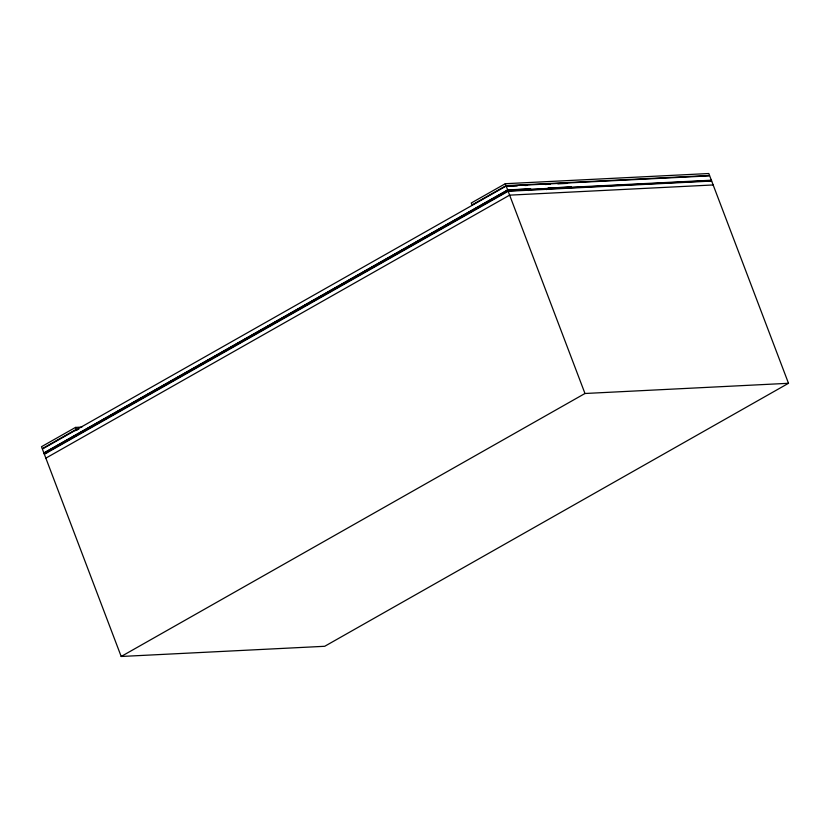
<?xml version="1.0" encoding="UTF-8"?>
<svg xmlns="http://www.w3.org/2000/svg" width="830" height="830" viewBox="0 0 830 830"><rect width="100%" height="100%" fill="white"/><g stroke="black" fill="none" stroke-linecap="round" stroke-linejoin="round"><path stroke-width="1.25" d="M81.869 427.097L75.509 427.419L41.5 446.706L42.237 448.646L76.246 429.369L78.798 429.235M505.294 183.71L471.284 202.997L472.021 204.948L506.03 185.661L709.557 175.462L708.81 173.522L505.294 183.71L506.03 185.661M709.111 181.5L711.362 180.224L709.702 175.856L506.176 186.044L42.382 449.04L44.052 453.419L46.594 453.284M43.866 452.931L507.659 189.935L530.557 188.794L528.523 190.526M43.938 453.128L507.732 190.132L530.629 188.981M44.052 453.419L507.836 190.423L711.362 180.224M507.991 190.827L44.208 453.823L121.19 656.478L324.706 646.29L788.5 383.294L711.518 180.639L507.991 190.827L584.974 393.493L788.5 383.294M44.364 454.249L508.157 191.263L711.684 181.065M45.847 458.139L509.63 195.143L713.157 184.955M546.337 189.634L548.36 187.902L571.445 187.238M121.19 656.478L584.974 393.493M508.302 186.345L517.204 185.899M524.84 185.515L527.382 185.391M545.186 184.499L550.28 184.239M557.905 183.855L566.817 183.409M548.433 188.088L571.331 186.947M77.252 430.116L74.856 430.635M506.176 186.044L507.836 190.423M75.509 427.419L76.246 429.369"/></g></svg>
